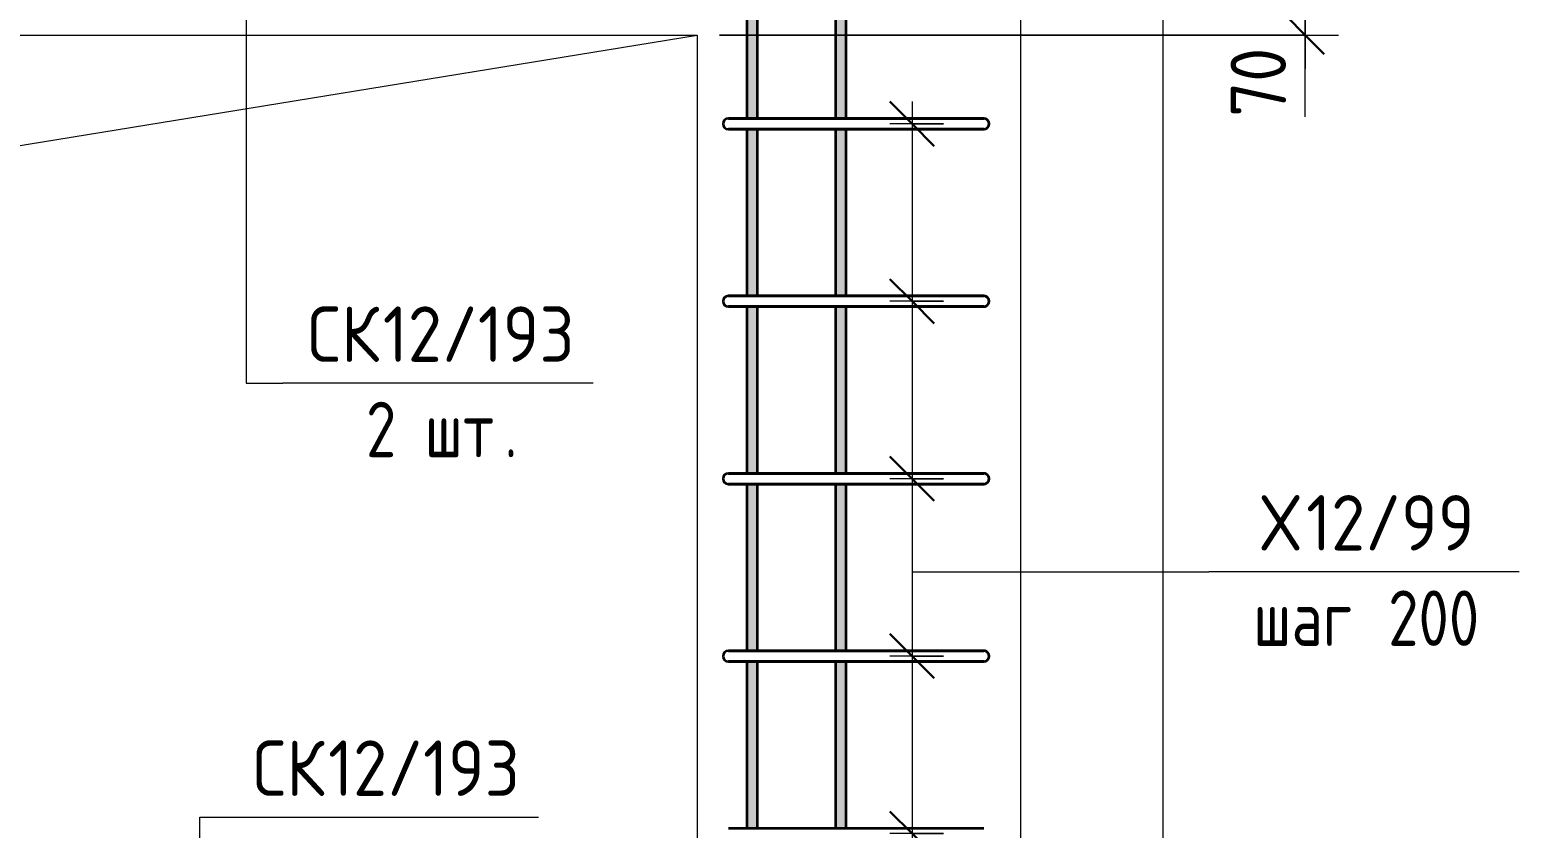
# Model space of a CAD drawing. Header units: millimetres. Extents: x -2461 to 50011, y -6221 to 38236.
# Drawn here: x 48197 to 49876, y 1826 to 2726 of the extents above; entities that cross this region are included whole.
import ezdxf

# ---------------------------------------------------------------- set-up
doc = ezdxf.new("R2010")
doc.units = ezdxf.units.MM
for name, color, linetype, lineweight in [('AA_Dim', 7, 'Continuous', 9), ('AA_Dim-25', 7, 'Continuous', 9), ('AA_Oformlenie', 7, 'Continuous', 9), ('AA_Vinoska', 7, 'Continuous', 9), ('AF_Okno', 7, 'Continuous', 18), ('AF_Stena_Опалубка', 253, 'Continuous', 18), ('KR_Armatura_Tonkie', 7, 'Continuous', 20)]:
    doc.layers.add(name, color=color, linetype=linetype, lineweight=lineweight)
doc.styles.add('ISOCPEUR_10', font='isocpeur.ttf', dxfattribs={"width": 0.9, "height": 62.5})
doc.styles.add('ISOCPEUR_12', font='isocpeur.ttf', dxfattribs={"width": 0.8, "height": 62.5})
doc.dimstyles.new('05_Округл_5мм__прозр__2', dxfattribs={"dimscale": 304.8, "dimtxt": 62.248823, "dimasz": 0.139436, "dimexe": 0.123031, "dimexo": 0.082021, "dimgap": 0.008202, "dimtad": 1, "dimdec": 0, "dimrnd": 5, "dimdsep": 46, "dimtxsty": 'ISOCPEUR_10', "dimblk1": 'OBLIQUE', "dimblk2": 'OBLIQUE', "dimsah": 1, "dimcen": 0.09, "dimdle": 0.123031, "dimazin": 0, "dimtfac": 1, "dimtdec": 4, "dimtix": 1, "dimtmove": 1, "dimatfit": 3, "dimfxl": 1, "dimtvp": 1, "dimtolj": 1, "dimtzin": 0, "dimlwd": 18, "dimlwe": 18, "dimarcsym": 2})
doc.dimstyles.new('10_Раскладка_арматуры_с_засечками_1', dxfattribs={"dimscale": 304.8, "dimtxt": 0.18, "dimasz": 0.164042, "dimexe": 0.082021, "dimexo": 0, "dimgap": 0, "dimtad": 1, "dimdec": 3, "dimrnd": 0.001, "dimdsep": 46, "dimtxsty": 'ISOCPEUR_12', "dimblk1": 'OBLIQUE', "dimblk2": 'OBLIQUE', "dimsah": 1, "dimcen": 0.09, "dimdle": 0.082021, "dimazin": 0, "dimtfac": 1, "dimtdec": 4, "dimtix": 1, "dimtmove": 0, "dimatfit": 3, "dimfxl": 1, "dimtvp": 1, "dimtolj": 1, "dimtzin": 0, "dimlwd": 18, "dimlwe": 18, "dimarcsym": 2})
doc.dimstyles.new('10_Раскладка_арматуры_с_засечками_5', dxfattribs={"dimscale": 304.8, "dimtxt": 0.18, "dimasz": 0.164042, "dimexe": 0.082021, "dimexo": 0, "dimgap": 0, "dimtad": 1, "dimdec": 3, "dimrnd": 0.001, "dimdsep": 46, "dimtxsty": 'ISOCPEUR_12', "dimblk1": 'OBLIQUE', "dimblk2": 'OBLIQUE', "dimsah": 1, "dimcen": 0.09, "dimdle": 0.082021, "dimazin": 0, "dimtfac": 1, "dimtdec": 4, "dimtix": 1, "dimtmove": 1, "dimatfit": 3, "dimfxl": 1, "dimtvp": 1, "dimtolj": 1, "dimtzin": 0, "dimlwd": 18, "dimlwe": 18, "dimarcsym": 2})

# ---------------------------------------------------------------- blocks, each defined once
blk = doc.blocks.new('231_Отверстие прямоугольное в стене _Окно_Стена_ - Отверстие прямоугольное с обрамлением-4126487-Схема обрамления отверстия 1500х1050 _h_')
at = {"layer": 'AF_Okno', "lineweight": 9}
for p, q in [((-33935, 2510), (-32645, 2720)), ((-34145, 1670), (-33935, 2510))]:
    blk.add_line(p, q, dxfattribs=at)
blk = doc.blocks.new('350_Стержень верт с удлинением концов _НесАрм_РабПлоск_ - 350_Стержень верт с удлинением концов _НесАрм_РабПлоск_-4140946-Схема обрамления отверстия 1500х1050 _h_')
at = {"layer": 'KR_Armatura_Tonkie', "lineweight": 35}
h = blk.add_hatch(color=256, dxfattribs=at)
h.paths.add_polyline_path([(-32483, 1170), (-32477, 1170), (-32477.2, 1514), (-32489, 1514), (-32488.8, 1170), (-32484.6, 1170)])
h.paths.add_polyline_path([(-32483, 1538), (-32477, 1538), (-32477.2, 1602), (-32489, 1602), (-32488.8, 1538), (-32483.2, 1538)])
h.paths.add_polyline_path([(-32483, 1626), (-32477, 1626), (-32477.2, 1714), (-32489, 1714), (-32488.8, 1626), (-32483.3, 1626)])
h.paths.add_polyline_path([(-32478.8, 1726), (-32477, 1726), (-32477.2, 1814), (-32489, 1814), (-32488.8, 1726), (-32479, 1726)])
h.paths.add_polyline_path([(-32478.8, 1826), (-32477, 1826), (-32477.2, 2014), (-32489, 2014), (-32488.8, 1826), (-32479.1, 1826)])
h.paths.add_polyline_path([(-32478.8, 2026), (-32477, 2026), (-32477.2, 2214), (-32489, 2214), (-32488.8, 2026), (-32479.2, 2026)])
h.paths.add_polyline_path([(-32482.1, 2226), (-32477, 2226), (-32477.2, 2414), (-32489, 2414), (-32488.8, 2226), (-32483, 2226)])
h.paths.add_polyline_path([(-32478.8, 2426), (-32477, 2426), (-32477.2, 2614), (-32489, 2614), (-32488.8, 2426), (-32479.4, 2426)])
h.paths.add_polyline_path([(-32478.8, 2626), (-32477, 2626), (-32477.2, 2776), (-32489, 2776), (-32488.8, 2626), (-32479.5, 2626)])
h.paths.add_polyline_path([(-32482.5, 2800), (-32477, 2800), (-32477.2, 2852), (-32489, 2852), (-32488.8, 2800), (-32483, 2800)])
h.paths.add_polyline_path([(-32482.6, 2876), (-32477, 2876), (-32477.2, 3540), (-32489, 3540), (-32488.8, 2876), (-32483, 2876)])
for p, q in [((-32489, 2776), (-32489, 2626)), ((-32477, 2626), (-32477, 2776)), ((-32489, 2614), (-32489, 2426)), ((-32477, 2426), (-32477, 2614)), ((-32489, 2414), (-32489, 2226)), ((-32477, 2226), (-32477, 2414)), ((-32489, 2214), (-32489, 2026)), ((-32477, 2026), (-32477, 2214)), ((-32489, 2014), (-32489, 1826)), ((-32477, 1826), (-32477, 2014))]:
    blk.add_line(p, q, dxfattribs=at)
blk = doc.blocks.new('350_Стержень верт с удлинением концов _НесАрм_РабПлоск_ - 350_Стержень верт с удлинением концов _НесАрм_РабПлоск_-V27-Схема обрамления отверстия 1500х1050 _h_')
at = {"layer": 'KR_Armatura_Tonkie', "lineweight": 35}
for p, q in [((-32489, 2776), (-32489, 2626)), ((-32477, 2626), (-32477, 2776)), ((-32489, 2614), (-32489, 2426)), ((-32477, 2426), (-32477, 2614)), ((-32489, 2414), (-32489, 2226)), ((-32477, 2226), (-32477, 2414)), ((-32489, 2214), (-32489, 2026)), ((-32477, 2026), (-32477, 2214)), ((-32489, 2014), (-32489, 1826)), ((-32477, 1826), (-32477, 2014))]:
    blk.add_line(p, q, dxfattribs=at)
blk = doc.blocks.new('350_Стержень верт с удлинением концов _НесАрм_РабПлоск_ - 350_Стержень верт с удлинением концов _НесАрм_РабПлоск_-V28-Схема обрамления отверстия 1500х1050 _h_')
at = {"layer": 'KR_Armatura_Tonkie', "lineweight": 35}
h = blk.add_hatch(color=256, dxfattribs=at)
h.paths.add_polyline_path([(-32583, 1170), (-32577, 1170), (-32577.2, 1514), (-32589, 1514), (-32588.8, 1170), (-32584.6, 1170)])
h.paths.add_polyline_path([(-32581.7, 1538), (-32577, 1538), (-32577.2, 1602), (-32589, 1602), (-32588.8, 1538), (-32583, 1538)])
h.paths.add_polyline_path([(-32581.7, 1626), (-32577, 1626), (-32577.2, 1714), (-32589, 1714), (-32588.8, 1626), (-32583, 1626)])
h.paths.add_polyline_path([(-32581.8, 1726), (-32577, 1726), (-32577.2, 1814), (-32589, 1814), (-32588.8, 1726), (-32583, 1726)])
h.paths.add_polyline_path([(-32577.4, 1826), (-32577, 1826), (-32577.2, 2014), (-32589, 2014), (-32588.8, 1826), (-32577.5, 1826)])
h.paths.add_polyline_path([(-32582, 2026), (-32577, 2026), (-32577.2, 2214), (-32589, 2214), (-32588.8, 2026), (-32583, 2026)])
h.paths.add_polyline_path([(-32577.2, 2226), (-32577, 2226), (-32577.2, 2414), (-32589, 2414), (-32588.8, 2226), (-32577.5, 2226)])
h.paths.add_polyline_path([(-32577.2, 2426), (-32577, 2426), (-32577.2, 2614), (-32589, 2614), (-32588.8, 2426), (-32577.5, 2426)])
h.paths.add_polyline_path([(-32577.5, 2626), (-32577, 2626), (-32577.2, 2776), (-32589, 2776), (-32588.8, 2626), (-32577.6, 2626)])
h.paths.add_polyline_path([(-32583, 2800), (-32577, 2800), (-32577.2, 2852), (-32589, 2852), (-32588.8, 2800), (-32584.1, 2800)])
h.paths.add_polyline_path([(-32583, 2876), (-32577, 2876), (-32577.2, 3540), (-32589, 3540), (-32588.8, 2876), (-32584.1, 2876)])
for p, q in [((-32589, 2776), (-32589, 2626.3)), ((-32577, 2626), (-32577, 2776)), ((-32589, 2614), (-32589, 2426)), ((-32577, 2426), (-32577, 2614)), ((-32589, 2414), (-32589, 2226)), ((-32577, 2226), (-32577, 2414)), ((-32589, 2214), (-32589, 2026)), ((-32577, 2026), (-32577, 2214)), ((-32589, 2014), (-32589, 1826)), ((-32577, 1826), (-32577, 2014))]:
    blk.add_line(p, q, dxfattribs=at)
blk = doc.blocks.new('350_Стержень верт с удлинением концов _НесАрм_РабПлоск_ - 350_Стержень верт с удлинением концов _НесАрм_РабПлоск_-V29-Схема обрамления отверстия 1500х1050 _h_')
at = {"layer": 'KR_Armatura_Tonkie', "lineweight": 35}
for p, q in [((-32589, 2776), (-32589, 2626.3)), ((-32577, 2626), (-32577, 2776)), ((-32589, 2614), (-32589, 2426)), ((-32577, 2426), (-32577, 2614)), ((-32589, 2414), (-32589, 2226)), ((-32577, 2226), (-32577, 2414)), ((-32589, 2214), (-32589, 2026)), ((-32577, 2026), (-32577, 2214)), ((-32589, 2014), (-32589, 1826)), ((-32577, 1826), (-32577, 2014))]:
    blk.add_line(p, q, dxfattribs=at)
blk = doc.blocks.new('011_Прямоугольник обрыва _ЭлУзла_ - 011_Прямоугольник обрыва _ЭлУзла_-4156951-Схема обрамления отверстия 1500х1050 _h_')
at = {"layer": 'AA_Oformlenie'}
blk.add_line((-32120, 3046.4), (-32120, 1719.4), dxfattribs=at)
blk = doc.blocks.new('DIMBLOCK173-Схема обрамления отверстия 1500х1050 _h_')
at = {"layer": 'AA_Dim-25', "lineweight": 30}
for p, q in [((49635.2, 2788), (49613.9, 2809.2)), ((49635.2, 2788), (49656.4, 2766.7)), ((49635.2, 2720), (49613.9, 2741.2)), ((49635.2, 2720), (49656.4, 2698.7))]:
    blk.add_line(p, q, dxfattribs=at)
at = {"layer": 'AA_Dim-25', "lineweight": 18}
for p, q in [((49267.7, 2788), (49672.7, 2788)), ((49635.2, 2788), (49267.7, 2788)), ((49635.2, 2788), (49635.2, 2682.5)), ((49635.2, 2731.9), (49635.2, 2754)), ((49635.2, 2627.9), (49635.2, 2731.9)), ((48974.6, 2720), (49672.7, 2720)), ((49635.2, 2720), (48974.6, 2720))]:
    blk.add_line(p, q, dxfattribs=at)
at = {"layer": 'AA_Dim-25', "color": 0, "lineweight": 18, "insert": (49551, 2627.9), "char_height": 62.5, "width": 94.81, "attachment_point": 1, "rotation": 90, "line_spacing_factor": 1.149209, "style": 'ISOCPEUR_10'}
blk.add_mtext('70', dxfattribs=at)
blk = doc.blocks.new('_Oblique')
at = {"color": 0, "linetype": 'ByBlock', "lineweight": -2}
blk.add_line((-0.5, -0.5), (0.5, 0.5), dxfattribs=at)
blk = doc.blocks.new('042_М_Арматуры - Диам длина поз _ Комментарий-3662934-Схема обрамления отверстия 1500х1050 _h_')
at = {"layer": 'AA_Vinoska'}
blk.add_line((-35093, 1279.4), (-34743, 1279.4), dxfattribs=at)
blk = doc.blocks.new('DIMBLOCK210-Схема обрамления отверстия 1500х1050 _h_')
at = {"layer": 'AA_Dim-25', "lineweight": 30}
for p, q in [((49191.9, 2620), (49166.9, 2645)), ((49191.9, 2620), (49216.9, 2595)), ((49191.9, 2420), (49166.9, 2445)), ((49191.9, 2420), (49216.9, 2395))]:
    blk.add_line(p, q, dxfattribs=at)
at = {"layer": 'AA_Dim-25', "lineweight": 18}
for p, q in [((49191.9, 2645), (49191.9, 2420)), ((49227.3, 2620), (49166.9, 2620)), ((49191.9, 2620), (49227.3, 2620)), ((49227.3, 2420), (49166.9, 2420)), ((49191.9, 2420), (49227.3, 2420))]:
    blk.add_line(p, q, dxfattribs=at)
blk = doc.blocks.new('DIMBLOCK211-Схема обрамления отверстия 1500х1050 _h_')
at = {"layer": 'AA_Dim-25', "lineweight": 30}
for p, q in [((49191.9, 2420), (49166.9, 2445)), ((49191.9, 2420), (49216.9, 2395)), ((49191.9, 2220), (49166.9, 2245)), ((49191.9, 2220), (49216.9, 2195))]:
    blk.add_line(p, q, dxfattribs=at)
at = {"layer": 'AA_Dim-25', "lineweight": 18}
for p, q in [((49227.3, 2420), (49166.9, 2420)), ((49191.9, 2420), (49191.9, 2220)), ((49191.9, 2420), (49227.3, 2420)), ((49227.3, 2220), (49166.9, 2220)), ((49191.9, 2220), (49227.3, 2220))]:
    blk.add_line(p, q, dxfattribs=at)
blk = doc.blocks.new('DIMBLOCK212-Схема обрамления отверстия 1500х1050 _h_')
at = {"layer": 'AA_Dim-25', "lineweight": 30}
for p, q in [((49191.9, 2220), (49166.9, 2245)), ((49191.9, 2220), (49216.9, 2195)), ((49191.9, 2020), (49166.9, 2045)), ((49191.9, 2020), (49216.9, 1995))]:
    blk.add_line(p, q, dxfattribs=at)
at = {"layer": 'AA_Dim-25', "lineweight": 18}
for p, q in [((49227.3, 2220), (49166.9, 2220)), ((49191.9, 2220), (49191.9, 2020)), ((49191.9, 2220), (49227.3, 2220)), ((49227.3, 2020), (49166.9, 2020)), ((49191.9, 2020), (49227.3, 2020))]:
    blk.add_line(p, q, dxfattribs=at)
blk = doc.blocks.new('DIMBLOCK213-Схема обрамления отверстия 1500х1050 _h_')
at = {"layer": 'AA_Dim-25', "lineweight": 30}
for p, q in [((49191.9, 2020), (49166.9, 2045)), ((49191.9, 2020), (49216.9, 1995)), ((49191.9, 1820), (49166.9, 1845)), ((49191.9, 1820), (49216.9, 1795))]:
    blk.add_line(p, q, dxfattribs=at)
at = {"layer": 'AA_Dim-25', "lineweight": 18}
for p, q in [((49227.3, 2020), (49166.9, 2020)), ((49191.9, 2020), (49191.9, 1820)), ((49191.9, 2020), (49227.3, 2020)), ((49227.3, 1820), (49166.9, 1820)), ((49191.9, 1820), (49227.3, 1820))]:
    blk.add_line(p, q, dxfattribs=at)
blk = doc.blocks.new('DIMBLOCK214-Схема обрамления отверстия 1500х1050 _h_')
at = {"layer": 'AA_Dim-25', "lineweight": 30}
for p, q in [((49191.9, 1820), (49166.9, 1845)), ((49191.9, 1820), (49216.9, 1795)), ((49191.9, 1720), (49166.9, 1745)), ((49191.9, 1720), (49216.9, 1695))]:
    blk.add_line(p, q, dxfattribs=at)
at = {"layer": 'AA_Dim-25', "lineweight": 18}
for p, q in [((49227.3, 1820), (49166.9, 1820)), ((49191.9, 1820), (49191.9, 1695)), ((49191.9, 1820), (49227.3, 1820)), ((49191.9, 1645.5), (49191.9, 1770)), ((49227.3, 1720), (49166.9, 1720)), ((49191.9, 1720), (49227.3, 1720)), ((49191.9, 1645.5), (49191.9, 1645.5))]:
    blk.add_line(p, q, dxfattribs=at)

msp = doc.modelspace()

# ---------------------------------------------------------------- linework, layer by layer
at = {"layer": 'AA_Vinoska'}
for p, q in [((48440.934, 2766.0626), (48440.934, 2327.8325)), ((48440.934, 2327.8325), (48482.394, 2327.8325)), ((49191.9504, 2115.1434), (49526.4185, 2115.1434)), ((48388.7185, 1838.5793), (48420.72, 1838.5793)), ((48388.7185, 1610.6432), (48388.7185, 1838.5793))]:
    msp.add_line(p, q, dxfattribs=at)
at = {"layer": 'AF_Stena_Опалубка', "lineweight": 20}
for p, q in [((49314.619, 1000), (49314.619, 2920)), ((47449.619, 2720), (48949.619, 2720)), ((48949.619, 2720), (48949.619, 1670))]:
    msp.add_line(p, q, dxfattribs=at)
at = {"layer": 'KR_Armatura_Tonkie', "lineweight": 35}
for p, q in [((49020.7636, 2626), (48984.7636, 2626)), ((48984.7636, 2626), (49020.7636, 2626)), ((49236.7636, 2626), (49020.7636, 2626)), ((49020.7636, 2626), (49236.7636, 2626)), ((49211.3078, 2626), (49174.1422, 2626)), ((49272.7636, 2626), (49211.3078, 2626)), ((49225.0539, 2626), (49262.2195, 2626)), ((49262.2195, 2626), (49236.7636, 2626)), ((49236.7636, 2626), (49272.7636, 2626)), ((49262.2195, 2626), (49262.2195, 2626)), ((49020.7636, 2614), (48984.7636, 2614)), ((48984.7636, 2614), (49020.7636, 2614)), ((49236.7636, 2614), (49020.7636, 2614)), ((49020.7636, 2614), (49236.7636, 2614)), ((49211.3078, 2614), (49174.1422, 2614)), ((49272.7636, 2614), (49211.3078, 2614)), ((49225.0539, 2614), (49262.2195, 2614)), ((49272.7636, 2614), (49236.7636, 2614)), ((49236.7636, 2614), (49272.7636, 2614)), ((49262.2195, 2614), (49272.7636, 2614)), ((49020.7636, 2426), (48984.7636, 2426)), ((48984.7636, 2426), (49020.7636, 2426)), ((49236.7636, 2426), (49020.7636, 2426)), ((49020.7636, 2426), (49236.7636, 2426)), ((49211.3078, 2426), (49174.1422, 2426)), ((49272.7636, 2426), (49211.3078, 2426)), ((49225.0539, 2426), (49262.2195, 2426)), ((49262.2195, 2426), (49236.7636, 2426)), ((49236.7636, 2426), (49272.7636, 2426)), ((49262.2195, 2426), (49262.2195, 2426)), ((49020.7636, 2414), (48984.7636, 2414)), ((48984.7636, 2414), (49020.7636, 2414)), ((49236.7636, 2414), (49020.7636, 2414)), ((49020.7636, 2414), (49236.7636, 2414)), ((49211.3078, 2414), (49174.1422, 2414)), ((49272.7636, 2414), (49211.3078, 2414)), ((49225.0539, 2414), (49262.2195, 2414)), ((49272.7636, 2414), (49236.7636, 2414)), ((49236.7636, 2414), (49272.7636, 2414)), ((49262.2195, 2414), (49272.7636, 2414)), ((49020.7636, 2226), (48984.7636, 2226)), ((48984.7636, 2226), (49020.7636, 2226)), ((49236.7636, 2226), (49020.7636, 2226)), ((49020.7636, 2226), (49236.7636, 2226)), ((49211.3078, 2226), (49174.1422, 2226)), ((49272.7636, 2226), (49211.3078, 2226)), ((49225.0539, 2226), (49262.2195, 2226)), ((49262.2195, 2226), (49236.7636, 2226)), ((49236.7636, 2226), (49272.7636, 2226)), ((49262.2195, 2226), (49262.2195, 2226)), ((49020.7636, 2214), (48984.7636, 2214)), ((48984.7636, 2214), (49020.7636, 2214)), ((49236.7636, 2214), (49020.7636, 2214)), ((49020.7636, 2214), (49236.7636, 2214)), ((49211.3078, 2214), (49174.1422, 2214)), ((49272.7636, 2214), (49211.3078, 2214)), ((49225.0539, 2214), (49262.2195, 2214)), ((49272.7636, 2214), (49236.7636, 2214)), ((49236.7636, 2214), (49272.7636, 2214)), ((49262.2195, 2214), (49272.7636, 2214)), ((49020.7636, 2026), (48984.7636, 2026)), ((48984.7636, 2026), (49020.7636, 2026)), ((49236.7636, 2026), (49020.7636, 2026)), ((49020.7636, 2026), (49236.7636, 2026)), ((49211.3078, 2026), (49174.1422, 2026)), ((49272.7636, 2026), (49211.3078, 2026)), ((49225.0539, 2026), (49262.2195, 2026)), ((49262.2195, 2026), (49236.7636, 2026)), ((49236.7636, 2026), (49272.7636, 2026)), ((49262.2195, 2026), (49262.2195, 2026)), ((49020.7636, 2014), (48984.7636, 2014)), ((48984.7636, 2014), (49020.7636, 2014)), ((49236.7636, 2014), (49020.7636, 2014)), ((49020.7636, 2014), (49236.7636, 2014)), ((49211.3078, 2014), (49174.1422, 2014)), ((49272.7636, 2014), (49211.3078, 2014)), ((49225.0539, 2014), (49262.2195, 2014)), ((49272.7636, 2014), (49236.7636, 2014)), ((49236.7636, 2014), (49272.7636, 2014)), ((49262.2195, 2014), (49272.7636, 2014)), ((48984.7636, 1826), (49020.7636, 1826)), ((49020.7636, 1826), (49236.7636, 1826)), ((49225.0539, 1826), (49262.2195, 1826)), ((49236.7636, 1826), (49272.7636, 1826))]:
    msp.add_line(p, q, dxfattribs=at)
for centre, start, end in [((48984.7636, 2620), 90, 270), ((48984.7636, 2620), 90, 270), ((49272.7636, 2620), 270, 90), ((49272.7636, 2620), 60.2745575, 90), ((49272.7636, 2620), 270, 90), ((49272.7636, 2620), 300, 60), ((49272.7636, 2620), 270, 299.7254425), ((48984.7636, 2420), 90, 270), ((48984.7636, 2420), 90, 270), ((49272.7636, 2420), 270, 90), ((49272.7636, 2420), 60.2745575, 90), ((49272.7636, 2420), 270, 90), ((49272.7636, 2420), 300, 60), ((49272.7636, 2420), 270, 299.7254425), ((48984.7636, 2220), 90, 270), ((48984.7636, 2220), 90, 270), ((49272.7636, 2220), 270, 90), ((49272.7636, 2220), 60.2745575, 90), ((49272.7636, 2220), 270, 90), ((49272.7636, 2220), 300, 60), ((49272.7636, 2220), 270, 299.7254425), ((48984.7636, 2020), 90, 270), ((48984.7636, 2020), 90, 270), ((49272.7636, 2020), 270, 90), ((49272.7636, 2020), 60.2745575, 90), ((49272.7636, 2020), 270, 90), ((49272.7636, 2020), 300, 60), ((49272.7636, 2020), 270, 299.7254425)]:
    msp.add_arc(centre, 6, start, end, dxfattribs=at)

# ---------------------------------------------------------------- block references
at = {"layer": 'AA_Oformlenie'}
msp.add_blockref('011_Прямоугольник обрыва _ЭлУзла_ - 011_Прямоугольник обрыва _ЭлУзла_-4156951-Схема обрамления отверстия 1500х1050 _h_', (81594.619, 0), dxfattribs=at)
at = {"layer": 'AA_Vinoska'}
for p in [(83575.3914, 1048.4751), (84619.4158, 835.7859), (83513.7174, 559.2219)]:
    msp.add_blockref('042_М_Арматуры - Диам длина поз _ Комментарий-3662934-Схема обрамления отверстия 1500х1050 _h_', p, dxfattribs=at)
at = {"layer": 'AF_Okno', "lineweight": 20}
msp.add_blockref('231_Отверстие прямоугольное в стене _Окно_Стена_ - Отверстие прямоугольное с обрамлением-4126487-Схема обрамления отверстия 1500х1050 _h_', (81594.619, 0), dxfattribs=at)
at = {"layer": 'KR_Armatura_Tonkie', "lineweight": 35}
for name in ['350_Стержень верт с удлинением концов _НесАрм_РабПлоск_ - 350_Стержень верт с удлинением концов _НесАрм_РабПлоск_-V28-Схема обрамления отверстия 1500х1050 _h_', '350_Стержень верт с удлинением концов _НесАрм_РабПлоск_ - 350_Стержень верт с удлинением концов _НесАрм_РабПлоск_-V29-Схема обрамления отверстия 1500х1050 _h_', '350_Стержень верт с удлинением концов _НесАрм_РабПлоск_ - 350_Стержень верт с удлинением концов _НесАрм_РабПлоск_-4140946-Схема обрамления отверстия 1500х1050 _h_', '350_Стержень верт с удлинением концов _НесАрм_РабПлоск_ - 350_Стержень верт с удлинением концов _НесАрм_РабПлоск_-V27-Схема обрамления отверстия 1500х1050 _h_']:
    msp.add_blockref(name, (81594.619, 0), dxfattribs=at)

# ---------------------------------------------------------------- texts
at = {"layer": 'AA_Vinoska', "char_height": 62.5, "attachment_point": 1}
for s, insert, width, style in [('СК', (48510.26, 2414.1851), 102.816422, 'ISOCPEUR_10'), ('12/193', (48595.092, 2414.1851), 263.354344, 'ISOCPEUR_10'), ('2 ', (48576.135, 2306.7088), 80.16875, 'ISOCPEUR_12'), ('шт', (48642.2808, 2306.7088), 109.0295, 'ISOCPEUR_12'), ('\\fISOCPEUR|b0|i0|c204|p34|;\\W.8;.', (48732.2392, 2306.7088), 17.637125, 'ISOCPEUR_12'), ('\\fISOCPEUR|b0|i0|c204|p34|;\\W.9;Х', (49585.5595, 2201.4959), 61.329094, 'ISOCPEUR_10'), ('12/99', (49636.161, 2201.4959), 229.082203, 'ISOCPEUR_10'), (' 200', (49696.8449, 2094.0196), 166.751, 'ISOCPEUR_12'), ('шаг', (49576.4595, 2094.0196), 145.907125, 'ISOCPEUR_12'), ('СК', (48448.586, 1924.9319), 102.816422, 'ISOCPEUR_10'), ('12/193', (48533.4181, 1924.9319), 263.354344, 'ISOCPEUR_10')]:
    msp.add_mtext(s, dxfattribs=dict(at, insert=insert, width=width, style=style))

# ---------------------------------------------------------------- dimensions: what is measured, and where the dimension line sits
at = {"layer": 'AA_Dim', "lineweight": 18}
dim = msp.add_linear_dim(base=(49635.194, 2720), p1=(49242.7214, 2788), p2=(48949.619, 2720), angle=90, dimstyle='05_Округл_5мм__прозр__2', override={"dimpost": '<>', "dimfxl": 300.887091}, dxfattribs=at)
dim.commit()
dim.dimension.update_dxf_attribs({"geometry": 'DIMBLOCK173-Схема обрамления отверстия 1500х1050 _h_', "text_midpoint": (49592.7072, 2675.307), "dimtype": 160, "text_rotation": 90})
for base, p1, p2, dimstyle, override, picture, middle in [((49191.9491, 2420), (49227.3045, 2620), (49227.3045, 2420), '10_Раскладка_арматуры_с_засечками_1', {"dimpost": '<>', "dimfxl": 200}, 'DIMBLOCK210-Схема обрамления отверстия 1500х1050 _h_', (49160.6991, 2520)), ((49191.9491, 2220), (49227.3045, 2420), (49227.3045, 2220), '10_Раскладка_арматуры_с_засечками_1', {"dimpost": '<>', "dimfxl": 200}, 'DIMBLOCK211-Схема обрамления отверстия 1500х1050 _h_', (49160.6991, 2320)), ((49191.9491, 2020), (49227.3045, 2220), (49227.3045, 2020), '10_Раскладка_арматуры_с_засечками_1', {"dimpost": '<>', "dimfxl": 200}, 'DIMBLOCK212-Схема обрамления отверстия 1500х1050 _h_', (49160.6991, 2120)), ((49191.9491, 1820), (49227.3045, 2020), (49227.3045, 1820), '10_Раскладка_арматуры_с_засечками_1', {"dimpost": '<>', "dimfxl": 200}, 'DIMBLOCK213-Схема обрамления отверстия 1500х1050 _h_', (49160.6991, 1920)), ((49191.9491, 1720), (49227.3045, 1820), (49227.3045, 1720), '10_Раскладка_арматуры_с_засечками_5', {"dimpost": '<>', "dimfxl": 100}, 'DIMBLOCK214-Схема обрамления отверстия 1500х1050 _h_', (49160.6991, 1770))]:
    dim = msp.add_linear_dim(base=base, p1=p1, p2=p2, angle=90, dimstyle=dimstyle, override=override, dxfattribs=at)
    dim.commit()
    dim.dimension.update_dxf_attribs({"geometry": picture, "text_midpoint": middle})

doc.saveas('drawing.dxf')
